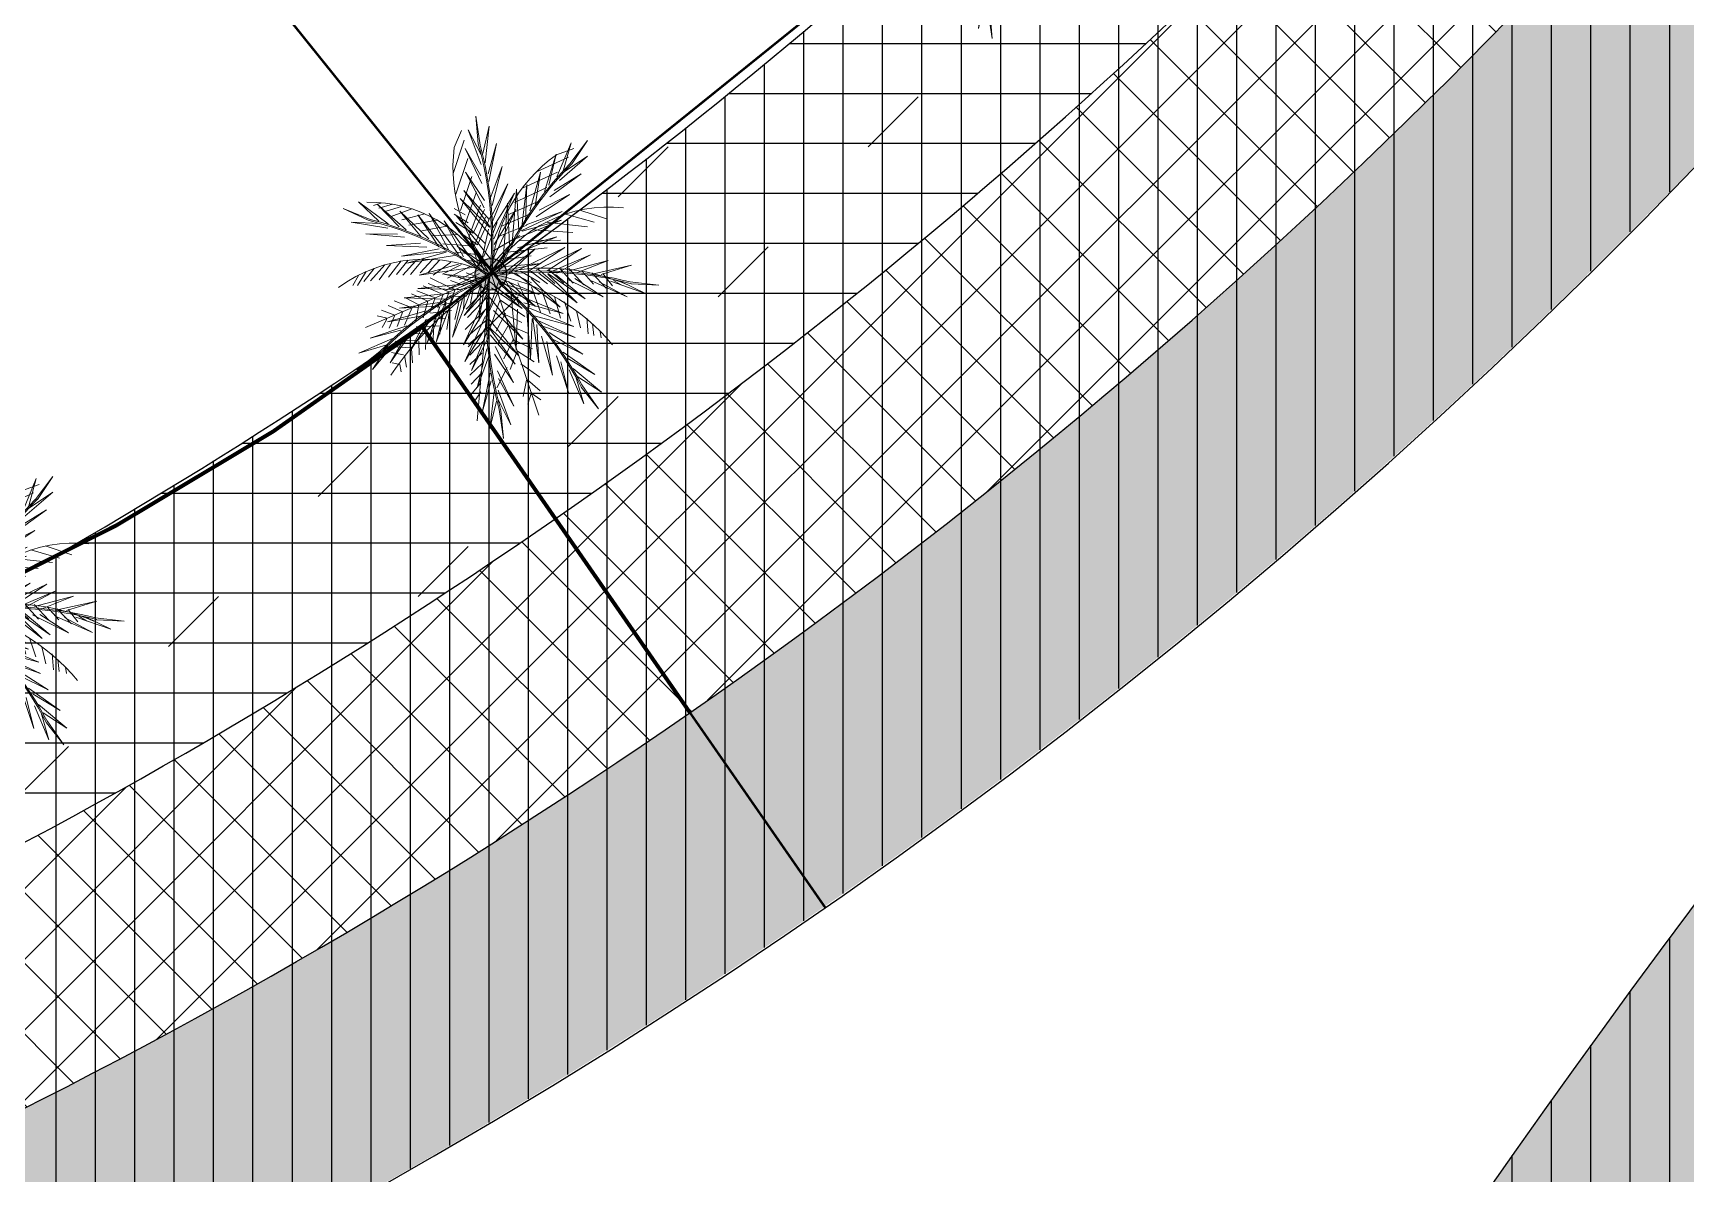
# Model space of a CAD drawing. Extents: x 671027 to 671614, y 802418 to 802669.
# Drawn here: x 671376.21 to 671397.21, y 802529.11 to 802543.61 of the extents above; entities that cross this region are included whole.
import ezdxf

# ---------------------------------------------------------------- set-up
doc = ezdxf.new("R2010")
doc.units = 0
for name, color, linetype in [('Bubbler 110', 1, 'Continuous'), ('drip line', 7, 'Continuous'), ('Pipe-Lateral-10 Bars-32mm', 7, 'Continuous'), ('Pipe-Lateral-10 Bars-50mm', 7, 'Continuous'), ('shrubs-Gc', 7, 'Continuous')]:
    doc.layers.add(name, color=color, linetype=linetype)
doc.layers.add('palm bltshardia', color=8, linetype='Continuous', lineweight=15)
doc.styles.get("Standard").update_dxf_attribs({"font": 'arial.ttf'})
doc.linetypes.add('32mm', pattern='A,0.5,-0.2,["32mm",Standard,S=0.1,R=0,X=-0.1,Y=-0.05],-0.5', length=1.2)
doc.linetypes.add('50mm', pattern='A,0.5,-0.2,["50mm",Standard,S=0.1,R=0,X=-0.1,Y=-0.05],-0.5', length=1.2)
pattern_1 = [(90, (0, 0), (-0.5, 0), [])]

# ---------------------------------------------------------------- blocks, each defined once
blk = doc.blocks.new('aer')
at = {"layer": 'palm bltshardia', "color": 60}
for p, q in [((-0.891, 1.136, -0.051), (-0.879, 1.331, -0.051)), ((-0.81, 0.872, -0.051), (-0.819, 1.243, -0.051)), ((-0.255, 1.133, -0.051), (-0.058, 1.356, -0.051)), ((-0.707, 0.675, -0.051), (-0.718, 1.075, -0.051)), ((-0.278, 0.753, -0.051), (-0.062, 1.138, -0.051)), ((-0.277, 0.977, -0.051), (-0.076, 1.224, -0.051)), ((-0.603, 0.53, -0.051), (-0.613, 0.908, -0.051)), ((-0.258, 0.596, -0.051), (-0.065, 0.972, -0.051)), ((-0.51, 0.415, -0.051), (-0.513, 0.771, -0.051)), ((-0.21, 0.41, -0.051), (-0.041, 0.821, -0.051)), ((0.825, 0.752, -0.051), (0.985, 0.699, -0.051)), ((0.904, 0.782, -0.051), (1.026, 0.747, -0.051)), ((1.011, 0.826, -0.051), (1.077, 0.81, -0.051)), ((-0.425, 0.295, -0.051), (-0.425, 0.655, -0.051)), ((-0.339, 0.232, -0.051), (-0.331, 0.554, -0.051)), ((-0.149, 0.254, -0.051), (-0.025, 0.658, -0.051)), ((0.48, 0.526, -0.051), (0.717, 0.496, -0.051)), ((0.575, 0.6, -0.051), (0.788, 0.582, -0.051)), ((0.714, 0.682, -0.051), (0.895, 0.65, -0.051)), ((-0.217, 0.114, -0.051), (-0.257, 0.443, -0.051)), ((-0.095, 0.15, -0.051), (-0.012, 0.47, -0.051)), ((0.371, 0.427, -0.051), (0.632, 0.412, -0.051)), ((-1.388, 0.173, -0.051), (-1.523, 0.314, -0.051)), ((-1.139, 0.052, -0.051), (-1.417, 0.299, -0.051)), ((-0.925, -0.006, -0.051), (-1.225, 0.258, -0.051)), ((-0.748, -0.029, -0.051), (-1.032, 0.221, -0.051)), ((-0.6, -0.038, -0.051), (-0.863, 0.202, -0.051)), ((-0.454, -0.058, -0.051), (-0.718, 0.187, -0.051)), ((-0.349, -0.038, -0.051), (-0.579, 0.187, -0.051)), ((0.196, 0.228, -0.051), (0.479, 0.242, -0.051)), ((0.29, 0.343, -0.051), (0.575, 0.325, -0.051)), ((-0.18, -0.029, -0.051), (-0.449, 0.166, -0.051)), ((0.119, 0.117, -0.051), (0.41, 0.15, -0.051))]:
    blk.add_line(p, q, dxfattribs=at)
at = {"layer": 'palm bltshardia', "elevation": -0.051}
for points in [[(0.677, 1.327), (0.807, 1.59), (0.653, 1.32)], [(-0.74, 1.253), (-0.9, 1.5), (-0.747, 1.23)], [(-1.325, 0.422), (-1.605, 0.513), (-1.304, 0.434)], [(1.474, 0.41), (1.758, 0.487), (1.454, 0.424)], [(1.37, -0.471), (1.65, -0.562), (1.35, -0.483)], [(-1.038, -0.969), (-1.257, -1.165), (-1.038, -0.945)], [(0.31, -1.415), (0.371, -1.703), (0.289, -1.403)]]:
    blk.add_lwpolyline(points, dxfattribs=at)
at = {"layer": 'palm bltshardia', "color": 52, "elevation": -0.051}
for points in [[(-0.629, 1.061), (-0.748, 1.433), (-0.692, 1.141)], [(0.421, 1.002), (0.498, 1.407), (0.461, 1.073)], [(-0.674, 1.05), (-0.948, 1.329), (-0.715, 1.143)], [(0.484, 0.952), (0.786, 1.232), (0.523, 1.022)], [(-0.372, 0.679), (-0.449, 1.098), (-0.424, 0.739)], [(0.226, 0.576), (0.227, 1.052), (0.262, 0.648)], [(-0.455, 0.644), (-0.79, 0.908), (-0.484, 0.718)], [(-0.243, 0.4), (-0.234, 0.912), (-0.291, 0.483)], [(0.073, 0.241), (0.046, 0.832), (0.12, 0.405)], [(0.228, 0.559), (0.631, 0.814), (0.27, 0.628)], [(-1.112, 0.409), (-1.451, 0.603), (-1.212, 0.425)], [(-0.664, 0.301), (-1.004, 0.558), (-0.742, 0.31)], [(-0.251, 0.358), (-0.722, 0.605), (-0.315, 0.456)], [(-0.334, 0.177), (-0.694, 0.569), (-0.446, 0.214)], [(0.009, 0.105), (0.103, 0.536), (-0.019, 0.164)], [(0.094, 0.247), (0.608, 0.539), (0.207, 0.374)], [(0.472, 0.216), (0.851, 0.589), (0.585, 0.247)], [(0.807, 0.324), (1.16, 0.563), (0.886, 0.329)], [(1.26, 0.408), (1.609, 0.585), (1.361, 0.419)], [(-1.111, 0.363), (-1.501, 0.383), (-1.204, 0.404)], [(-0.02, 0.001), (-0.243, 0.382), (-0.081, 0.025)], [(0.083, 0.078), (0.397, 0.386), (0.148, 0.085)], [(1.257, 0.363), (1.648, 0.363), (1.352, 0.399)], [(-0.675, 0.212), (-1.1, 0.179), (-0.747, 0.247)], [(-0.373, 0.158), (-0.866, 0.018), (-0.465, 0.183)], [(0.51, 0.195), (0.995, 0.031), (0.603, 0.216)], [(0.814, 0.234), (1.237, 0.18), (0.887, 0.265)], [(-0.024, -0.011), (-0.416, -0.211), (-0.088, 0.002)], [(0.069, -0.039), (0.462, 0.162), (0.133, -0.051)], [(-0.021, -0.049), (-0.462, -0.051), (-0.073, -0.09)], [(0.022, -0.075), (-0.197, -0.458), (0.031, -0.14)], [(-0.013, -0.058), (-0.035, -0.498), (-0.056, -0.107)], [(0.034, -0.072), (0.404, -0.312), (0.055, -0.134)], [(0.066, -0.051), (0.288, -0.432), (0.127, -0.075)], [(0.419, -0.208), (0.911, -0.068), (0.511, -0.233)], [(-0.33, -0.233), (-0.849, -0.348), (-0.418, -0.311)], [(-0.334, -0.276), (-0.459, -0.773), (-0.402, -0.343)], [(0.38, -0.226), (0.739, -0.618), (0.491, -0.263)], [(0.721, -0.261), (1.146, -0.229), (0.792, -0.296)], [(-0.603, -0.456), (-0.995, -0.622), (-0.65, -0.52)], [(-0.531, -0.511), (-0.716, -0.895), (-0.597, -0.555)], [(0.027, -0.435), (-0.133, -0.942), (0.05, -0.549)], [(0.062, -0.459), (0.43, -0.816), (0.087, -0.551)], [(0.709, -0.351), (1.049, -0.607), (0.788, -0.36)], [(1.156, -0.413), (1.547, -0.432), (1.249, -0.453)], [(1.157, -0.458), (1.496, -0.653), (1.257, -0.474)], [(-0.92, -0.79), (-1.258, -0.987), (-0.984, -0.869)], [(-0.88, -0.812), (-1.092, -1.141), (-0.961, -0.873)], [(0.084, -0.782), (0.031, -1.205), (0.115, -0.855)], [(0.167, -0.748), (0.408, -1.099), (0.172, -0.827)], [(0.214, -1.224), (0.216, -1.615), (0.251, -1.319)], [(0.254, -1.2), (0.432, -1.548), (0.265, -1.301)]]:
    blk.add_lwpolyline(points, dxfattribs=at)
at = {"layer": 'palm bltshardia', "color": 64, "elevation": -0.051}
for points in [[(0.566, 1.137), (0.83, 1.426), (0.604, 1.231)], [(-0.51, 0.897), (-0.602, 1.299), (-0.551, 0.966)], [(-0.585, 0.868), (-0.897, 1.137), (-0.626, 0.937)], [(0.292, 0.778), (0.353, 1.2), (0.342, 0.84)], [(-0.298, 0.478), (-0.317, 0.955), (-0.337, 0.549)], [(0.146, 0.458), (0.125, 0.989), (0.199, 0.563)], [(0.364, 0.723), (0.688, 0.999), (0.39, 0.798)], [(-0.313, 0.485), (-0.726, 0.725), (-0.358, 0.553)], [(-0.095, 0.207), (-0.091, 0.798), (-0.148, 0.369)], [(0.187, 0.472), (0.635, 0.72), (0.235, 0.555)], [(-0.913, 0.369), (-1.252, 0.602), (-0.99, 0.392)], [(-0.474, 0.204), (-0.81, 0.542), (-0.55, 0.23)], [(0.047, 0.113), (-0.064, 0.539), (0.073, 0.172)], [(0.262, 0.124), (0.681, 0.542), (0.415, 0.2)], [(0.612, 0.236), (0.966, 0.557), (0.69, 0.258)], [(1.059, 0.379), (1.41, 0.595), (1.138, 0.398)], [(-0.1, 0.185), (-0.625, 0.458), (-0.218, 0.308)], [(-0.129, 0.074), (-0.526, 0.513), (-0.278, 0.157)], [(-0.922, 0.289), (-1.334, 0.276), (-1, 0.312)], [(-0.463, 0.191), (-0.929, 0.088), (-0.541, 0.21)], [(0.119, 0.08), (0.5, 0.3), (0.143, 0.14)], [(0.601, 0.224), (1.061, 0.097), (0.681, 0.239)], [(1.065, 0.298), (1.475, 0.264), (1.143, 0.317)], [(-0.148, 0.064), (-0.719, -0.091), (-0.319, 0.074)], [(0.083, 0.065), (0.409, -0.232), (0.148, 0.06)], [(0.194, -0.113), (0.765, 0.041), (0.364, -0.124)], [(0.281, 0.113), (0.843, -0.071), (0.451, 0.114)], [(-0.139, -0.107), (-0.717, -0.231), (-0.285, -0.194)], [(-0.139, -0.129), (-0.291, -0.7), (-0.234, -0.271)], [(0.175, -0.124), (0.572, -0.562), (0.324, -0.207)], [(0.509, -0.24), (0.974, -0.138), (0.587, -0.26)], [(-0.424, -0.34), (-0.884, -0.463), (-0.484, -0.393)], [(-0.407, -0.338), (-0.551, -0.792), (-0.463, -0.396)], [(0.013, -0.206), (-0.168, -0.769), (0.015, -0.376)], [(0.032, -0.217), (0.451, -0.634), (0.108, -0.37)], [(0.519, -0.254), (0.856, -0.591), (0.596, -0.279)], [(0.967, -0.338), (1.379, -0.325), (1.045, -0.361)], [(0.958, -0.419), (1.298, -0.652), (1.036, -0.441)], [(-0.786, -0.638), (-1.158, -0.815), (-0.845, -0.694)], [(-0.721, -0.686), (-0.916, -1.049), (-0.78, -0.742)], [(0.073, -0.569), (-0.052, -1.029), (0.088, -0.648)], [(0.079, -0.553), (0.401, -0.905), (0.101, -0.631)], [(0.149, -1.032), (0.117, -1.442), (0.168, -1.11)], [(0.223, -1), (0.44, -1.35), (0.242, -1.078)]]:
    blk.add_lwpolyline(points, dxfattribs=at)
at = {"layer": 'palm bltshardia', "color": 13, "elevation": -0.051}
for points in [[(0.679, 1.294, 0.163977), (0.009, 0.019, -5.135633)], [(-0.891, 1.136, 0.234869), (0.008, 0.007, 2.6185)], [(1.191, 0.889, 0.174923), (0.009, 0.019, -4.874429)], [(-1.388, 0.173, 0.234869), (0.051, 0.063, 2.6185)]]:
    blk.add_lwpolyline(points, format="xyb", dxfattribs=at)
at = {"layer": 'palm bltshardia', "color": 60, "elevation": -0.051}
for points in [[(0.406, 0.989), (0.614, 1.066)], [(0.459, 1.092), (0.619, 1.137)], [(0.57, 1.168), (0.645, 1.225)], [(0.346, 0.901), (0.522, 0.958)], [(0.232, 0.696), (0.429, 0.764)], [(0.268, 0.782), (0.488, 0.862)], [(0.15, 0.486), (0.355, 0.584)], [(0.192, 0.581), (0.389, 0.672)], [(0.048, 0.193), (0.251, 0.359)], [(0.092, 0.302), (0.284, 0.444)], [(0.113, 0.39), (0.329, 0.511)], [(-0.476, 0.001), (-0.659, 0.21)], [(-0.344, -0.005), (-0.564, 0.236)], [(-0.198, -0.001), (-0.478, 0.278)], [(-0.476, 0.001), (-0.651, -0.125)], [(0.132, -0.016), (0.347, 0.123)], [(0.29, -0.013), (0.55, 0.155)], [(0.436, -0.04), (0.597, 0.101)], [(0.555, -0.049), (0.726, 0.112)], [(0.724, -0.058), (0.9, 0.095)], [(0.858, -0.062), (1.03, 0.056)], [(0.997, -0.081), (1.205, 0.046)], [(-0.688, 0), (-0.795, -0.082)], [(-0.598, -0.007), (-0.74, -0.106)], [(-0.525, -0.157), (-0.625, -0.418)], [(-0.344, -0.005), (-0.553, -0.137)], [(-0.367, -0.091), (-0.498, -0.341)], [(-0.251, -0.055), (-0.363, -0.254)], [(-0.147, -0.032), (-0.263, -0.217)], [(-0.163, -0.164), (-0.144, -0.437)], [(-0.001, -0.11), (-0.118, -0.234)], [(-0.094, -0.105), (-0.081, -0.326)], [(-0.003, -0.151), (-0.028, -0.305)], [(0.042, -0.131), (0.164, -0.228)], [(0.103, -0.075), (0.236, -0.386)], [(0.189, -0.097), (0.322, -0.407)], [(0.29, -0.023), (0.519, -0.229)], [(0.305, -0.161), (0.429, -0.48)], [(0.437, -0.019), (0.574, -0.184)], [(0.556, -0.029), (0.699, -0.215)], [(0.724, -0.048), (0.874, -0.227)], [(0.857, -0.065), (1.008, -0.209)], [(1.18, -0.085), (1.34, -0.007)], [(1.18, -0.094), (1.325, -0.196)], [(1.32, -0.104), (1.43, -0.038)], [(1.32, -0.098), (1.418, -0.18)], [(-0.754, -0.298), (-0.822, -0.593)], [(-0.654, -0.229), (-0.713, -0.49)], [(-0.286, -0.34), (-0.232, -0.566)], [(-0.219, -0.243), (-0.203, -0.469)], [(-0.002, -0.222), (-0.116, -0.329)], [(-0.002, -0.308), (-0.108, -0.42)], [(0.047, -0.233), (0.01, -0.392)], [(0.112, -0.327), (0.049, -0.488)], [(0.06, -0.226), (0.195, -0.318)], [(0.075, -0.338), (0.231, -0.415)], [(0.425, -0.226), (0.506, -0.483)], [(0.522, -0.296), (0.588, -0.511)], [(0.974, -0.228), (1.131, -0.415)], [(-0.966, -0.495), (-0.98, -0.727)], [(-0.864, -0.39), (-0.901, -0.638)], [(-0.388, -0.512), (-0.311, -0.683)], [(-0.353, -0.437), (-0.28, -0.608)], [(-0.002, -0.409), (-0.051, -0.459), (-0.22, -0.606)], [(-0.002, -0.478), (-0.172, -0.649)], [(-0.002, -0.409), (0.047, -0.459), (0.121, -0.528)], [(-0.002, -0.478), (0.102, -0.583)], [(0.129, -0.42), (0.091, -0.619)], [(0.126, -0.419), (0.288, -0.539)], [(0.621, -0.36), (0.699, -0.542)], [(0.729, -0.411), (0.789, -0.581)], [(0.829, -0.453), (0.894, -0.625)], [(0.922, -0.499), (0.988, -0.649)], [(-1.094, -0.665), (-1.113, -0.814)], [(-1.032, -0.575), (-1.052, -0.757)], [(-0.446, -0.674), (-0.361, -0.861)], [(-0.435, -0.581), (-0.335, -0.782)], [(-0.002, -0.548), (-0.171, -0.706)], [(-0.003, -0.64), (-0.149, -0.79)], [(-0.003, -0.64), (0.116, -0.754)], [(-0.002, -0.548), (0.105, -0.657)], [(0.187, -0.532), (0.125, -0.75)], [(0.158, -0.54), (0.351, -0.659)], [(0.239, -0.622), (0.171, -0.827)], [(0.181, -0.642), (0.37, -0.747)], [(1.013, -0.55), (1.089, -0.703)], [(1.102, -0.589), (1.171, -0.694)], [(-1.152, -0.763), (-1.161, -0.855)], [(-0.505, -0.816), (-0.4, -1.009)], [(-0.485, -0.747), (-0.393, -0.918)], [(-0.003, -0.726), (-0.14, -0.854)], [(-0.003, -0.829), (-0.127, -0.93)], [(-0.003, -0.726), (0.14, -0.841)], [(-0.003, -0.829), (0.138, -0.925)], [(0.286, -0.717), (0.199, -0.946)], [(0.211, -0.744), (0.429, -0.854)], [(0.316, -0.854), (0.242, -1.038)], [(0.28, -0.865), (0.459, -0.951)], [(-0.534, -0.991), (-0.439, -1.198)], [(-0.519, -0.935), (-0.414, -1.11)], [(-0.002, -0.904), (-0.144, -1.051)], [(-0.003, -1.014), (-0.124, -1.13)], [(-0.005, -1.014), (0.116, -1.131)], [(-0.004, -0.904), (0.136, -1.052)], [(0.341, -0.985), (0.28, -1.117)], [(0.351, -0.979), (0.485, -1.034)], [(-0.547, -1.202), (-0.446, -1.344)], [(-0.543, -1.113), (-0.461, -1.266)], [(-0.003, -1.106), (-0.107, -1.216)], [(-0.003, -1.199), (-0.015, -1.204), (-0.072, -1.28)], [(-0.005, -1.106), (0.099, -1.216)], [(-0.005, -1.199), (0.007, -1.204), (0.063, -1.28)], [(0.381, -1.09), (0.311, -1.222)], [(0.42, -1.186), (0.348, -1.292)], [(0.392, -1.083), (0.533, -1.133)], [(0.428, -1.18), (0.553, -1.209)], [(-0.541, -1.292), (-0.468, -1.389)], [(0.496, -1.263), (0.45, -1.328)], [(0.496, -1.263), (0.574, -1.28)]]:
    blk.add_lwpolyline(points, dxfattribs=at)
at = {"layer": 'palm bltshardia', "color": 13, "elevation": -0.051}
for points in [[(1.572, -0.121), (-0.008, 0.006)], [(-0.001, -0.009), (-0.005, -1.443)], [(0.023, -0.021), (1.368, -0.745)]]:
    blk.add_lwpolyline(points, dxfattribs=at)
at = {"layer": 'palm bltshardia', "color": 60, "elevation": -0.051}
blk.add_lwpolyline([(0.564, -1.395, -0.096681), (0.06, -0.134, 0.41346)], format="xyb", dxfattribs=at)
at = {"layer": 'palm bltshardia', "color": 15}
for centre, radius, start, end in [((2.757, 2.687, -0.051), 3.795, 202.5718, 223.5983), ((2.757, 2.687, -0.051), 3.781, 202.2898, 223.5983), ((3.668, -0.983, -0.051), 3.795, 142.5718, 163.5983), ((3.668, -0.983, -0.051), 3.781, 142.2898, 163.5983), ((-1.82, -3.326, -0.051), 3.781, 61.1603, 82.4687), ((-1.82, -3.326, -0.051), 3.795, 61.1603, 82.1867), ((1.778, -3.358, -0.051), 3.795, 94.9049, 115.9313), ((1.778, -3.358, -0.051), 3.781, 94.6228, 115.9313), ((1.96, -3.271, -0.051), 3.795, 121.1603, 142.1867), ((1.96, -3.271, -0.051), 3.781, 121.1603, 142.4687), ((3.803, 0.03, -0.051), 3.795, 181.1603, 202.1867), ((3.803, 0.03, -0.051), 3.781, 181.1603, 202.4687), ((1.866, 3.277, -0.051), 3.795, 241.1603, 262.1867), ((1.866, 3.277, -0.051), 3.781, 241.1603, 262.4687)]:
    blk.add_arc(centre, radius, start, end, dxfattribs=at)
at = {"layer": 'palm bltshardia', "color": 60, "extrusion": (0, 0, -1)}
for centre, major_axis, start_param, end_param in [((1.156, 0.858, -0.051), (0.869, -1.145), 1.597919, 2.736382), ((0.009, 0.019, -0.051), (-0.0166, -0.0126), 4.61587, 6.963033), ((1.019, -1.193, -0.051), (-1.248, -0.947), 0.42674, 1.511951)]:
    blk.add_ellipse(centre, major_axis=major_axis, ratio=1, start_param=start_param, end_param=end_param, dxfattribs=at)
at = {"layer": 'palm bltshardia', "color": 13, "extrusion": (0, 0, -1)}
blk.add_ellipse((0.106, -1.436, -0.051), major_axis=(0.863, -1.136), ratio=1, start_param=2.601404, end_param=3.68612, dxfattribs=at)
blk = doc.blocks.new('Bubbler 110')
at = {"layer": 'Bubbler 110'}
h = blk.add_hatch(color=1, dxfattribs=at)
h.dxf.hatch_style = 1
h.paths.add_polyline_path([(-0.2, 0, 1), (0.2, 0, 1)])
at = {"layer": 'Bubbler 110', "color": 7}
blk.add_circle((0, 0), 0.2, dxfattribs=at)

msp = doc.modelspace()

# ---------------------------------------------------------------- hatches: boundary and pattern name
at = {"layer": 'drip line', "true_color": 0xfecc66, "transparency": 33554585}
h = msp.add_hatch(dxfattribs=at)
h.set_pattern_fill('ANSI31', color=31, scale=4, angle=45)
h.set_pattern_definition(pattern_1)
h.paths.add_polyline_path([(671362.766, 802562.763, 0.010308), (671362.871, 802563.29, -0.370131), (671365.897, 802565.76, -0.158628), (671405.344, 802551.855, -0.180372), (671363.591, 802521.965), (671362.859, 802524.875, 0.169632), (671401.196, 802551.172, 0.159344)])
h = msp.add_hatch(dxfattribs=at)
h.set_pattern_fill('ANSI31', color=31, scale=4, angle=45)
h.set_pattern_definition(pattern_1)
h.paths.add_polyline_path([(671401.196, 802551.172, -0.169632), (671362.859, 802524.875), (671362.127, 802527.785, 0.157405), (671396.85, 802550.447, 0.151014), (671361.684, 802559.727, 0.062082), (671362.766, 802562.763, -0.159344)])
h = msp.add_hatch(dxfattribs=at)
h.set_pattern_fill('ANSI31', color=31, scale=4, angle=45)
h.set_pattern_definition(pattern_1)
h.paths.add_polyline_path([(671396.85, 802550.447, -0.157405), (671362.127, 802527.785), (671361.396, 802530.695, 0.143251), (671392.236, 802549.666, 0.14597), (671359.467, 802556.585, 0.074201), (671361.684, 802559.727, -0.151014)])
h = msp.add_hatch(dxfattribs=at)
h.set_pattern_fill('ANSI31', color=31, scale=4, angle=45)
h.set_pattern_definition(pattern_1)
h.paths.add_polyline_path([(671376.323, 802482.921, -0.068409), (671431.498, 802491.475, -0.01121), (671431.129, 802488.468, 0.074531), (671372.084, 802478.449, -0.137219), (671410.299, 802547.668, -0.0111), (671412.449, 802545.576, 0.127822)])
h = msp.add_hatch(dxfattribs=at)
h.set_pattern_fill('ANSI31', color=31, scale=4, angle=45)
h.set_pattern_definition(pattern_1)
h.paths.add_polyline_path([(671380.748, 802487.299, -0.062121), (671431.731, 802494.479, -0.011149), (671431.498, 802491.475, 0.068409), (671376.323, 802482.921, -0.127822), (671412.449, 802545.576, -0.011108), (671414.506, 802543.388, 0.117882)])
h = msp.add_hatch(dxfattribs=at)
h.set_pattern_fill('ANSI31', color=31, scale=4, angle=45)
h.set_pattern_definition(pattern_1)
h.paths.add_polyline_path([(671414.506, 802543.388, -0.01114), (671416.469, 802541.105, 0.107351), (671385.366, 802491.578, -0.055665), (671431.83, 802497.481, -0.011113), (671431.731, 802494.479, 0.062121), (671380.748, 802487.299, -0.117882)])
at = {"layer": 'shrubs-Gc'}
h = msp.add_hatch(dxfattribs=at)
h.set_pattern_fill('AR-SAND', color=219, scale=0.01125)
h.paths.add_polyline_path([(671362.766, 802562.763, 0.010308), (671362.871, 802563.29, -0.370131), (671365.897, 802565.76, -0.158628), (671405.344, 802551.855, -0.180372), (671363.591, 802521.965), (671362.859, 802524.875, 0.169632), (671401.196, 802551.172, 0.159344)])
h = msp.add_hatch(dxfattribs=at)
h.set_pattern_fill('ANSI37', color=74, scale=0.2)
h.paths.add_polyline_path([(671401.196, 802551.172, -0.169632), (671362.859, 802524.875), (671362.127, 802527.785, 0.157405), (671396.85, 802550.447, 0.151014), (671361.684, 802559.727, 0.062082), (671362.766, 802562.763, -0.159344)])
at = {"layer": 'shrubs-Gc', "linetype": 'ByBlock'}
h = msp.add_hatch(dxfattribs=at)
h.set_pattern_fill('DOLMIT', color=240, scale=0.1)
h.paths.add_polyline_path([(671396.85, 802550.447, -0.157405), (671362.127, 802527.785), (671361.396, 802530.695, 0.143251), (671392.236, 802549.666, 0.14597), (671359.467, 802556.585, 0.074201), (671361.684, 802559.727, -0.151014)])
at = {"layer": 'shrubs-Gc'}
h = msp.add_hatch(dxfattribs=at)
h.set_pattern_fill('AR-SAND', color=219, scale=0.01125)
h.paths.add_polyline_path([(671376.323, 802482.921, -0.068409), (671431.498, 802491.475, -0.01121), (671431.129, 802488.468, 0.074531), (671372.084, 802478.449, -0.137219), (671410.299, 802547.668, -0.0111), (671412.449, 802545.576, 0.127822)])
h = msp.add_hatch(dxfattribs=at)
h.set_pattern_fill('ANSI37', color=74, scale=0.2)
h.paths.add_polyline_path([(671380.748, 802487.299, -0.062121), (671431.731, 802494.479, -0.011149), (671431.498, 802491.475, 0.068409), (671376.323, 802482.921, -0.127822), (671412.449, 802545.576, -0.011108), (671414.506, 802543.388, 0.117882)])
at = {"layer": 'shrubs-Gc', "linetype": 'ByBlock'}
h = msp.add_hatch(dxfattribs=at)
h.set_pattern_fill('DOLMIT', color=240, scale=0.1)
h.paths.add_polyline_path([(671414.506, 802543.388, -0.01114), (671416.469, 802541.105, 0.107351), (671385.366, 802491.578, -0.055665), (671431.83, 802497.481, -0.011113), (671431.731, 802494.479, 0.062121), (671380.748, 802487.299, -0.117882)])

# ---------------------------------------------------------------- linework, layer by layer
at = {"color": 0}
for centre, radius, start, end in [((671344.387, 802592.898), 73.487, 237.65433, 326.04715), ((671514.927, 802444.745), 146.765, 135.47081, 166.72393)]:
    msp.add_arc(centre, radius, start, end, dxfattribs=at)
at = {"color": 119}
for centre, radius, start, end in [((671344.387, 802592.898), 70.487, 285.14857, 323.7029), ((671344.387, 802592.898), 67.487, 285.14857, 321.02164), ((671344.387, 802592.898), 64.487, 285.14857, 317.90206), ((671514.927, 802444.745), 143.765, 135.46435, 164.601), ((671514.927, 802444.745), 140.765, 135.51188, 162.40428), ((671514.927, 802444.745), 137.765, 135.51188, 160.1263)]:
    msp.add_arc(centre, radius, start, end, dxfattribs=at)
at = {"layer": 'Pipe-Lateral-10 Bars-32mm', "color": 5, "linetype": '32mm', "const_width": 0.03}
for points in [[(671377.261, 802546.525), (671382.172, 802540.412)], [(671386.277, 802532.488), (671384.552, 802534.975)]]:
    msp.add_lwpolyline(points, dxfattribs=at)
for points in [[(671388.293, 802545.62), (671381.9, 802540.466, -0.007404), (671381.154, 802539.882, -0.007404)], [(671396.236, 802515.157, -0.049064), (671408.707, 802532.52)]]:
    msp.add_lwpolyline(points, format="xyb", dxfattribs=at)
at = {"layer": 'Pipe-Lateral-10 Bars-50mm', "color": 4, "linetype": '50mm', "const_width": 0.05}
msp.add_lwpolyline([(671381.154, 802539.882, -0.054505), (671375.193, 802536.309, -0.039029), (671363.858, 802531.699)], format="xyb", dxfattribs=at)
msp.add_lwpolyline([(671384.552, 802534.975), (671381.133, 802539.905)], dxfattribs=at)

# ---------------------------------------------------------------- block references
at = {"layer": 'Bubbler 110', "rotation": 293.1852201696411}
msp.add_blockref('Bubbler 110', (671382.023, 802540.545, 0.061), dxfattribs=at)
at = {"layer": 'palm bltshardia', "color": 41, "linetype": 'ByBlock', "xscale": 1.2, "yscale": 1.2, "zscale": 1.2, "rotation": 293.1852201696411}
for p in [(671388.234, 802545.627, 0.061), (671382.023, 802540.545, 0.061), (671375.229, 802536.276, 0.061)]:
    msp.add_blockref('aer', p, dxfattribs=at)

doc.saveas('drawing.dxf')
